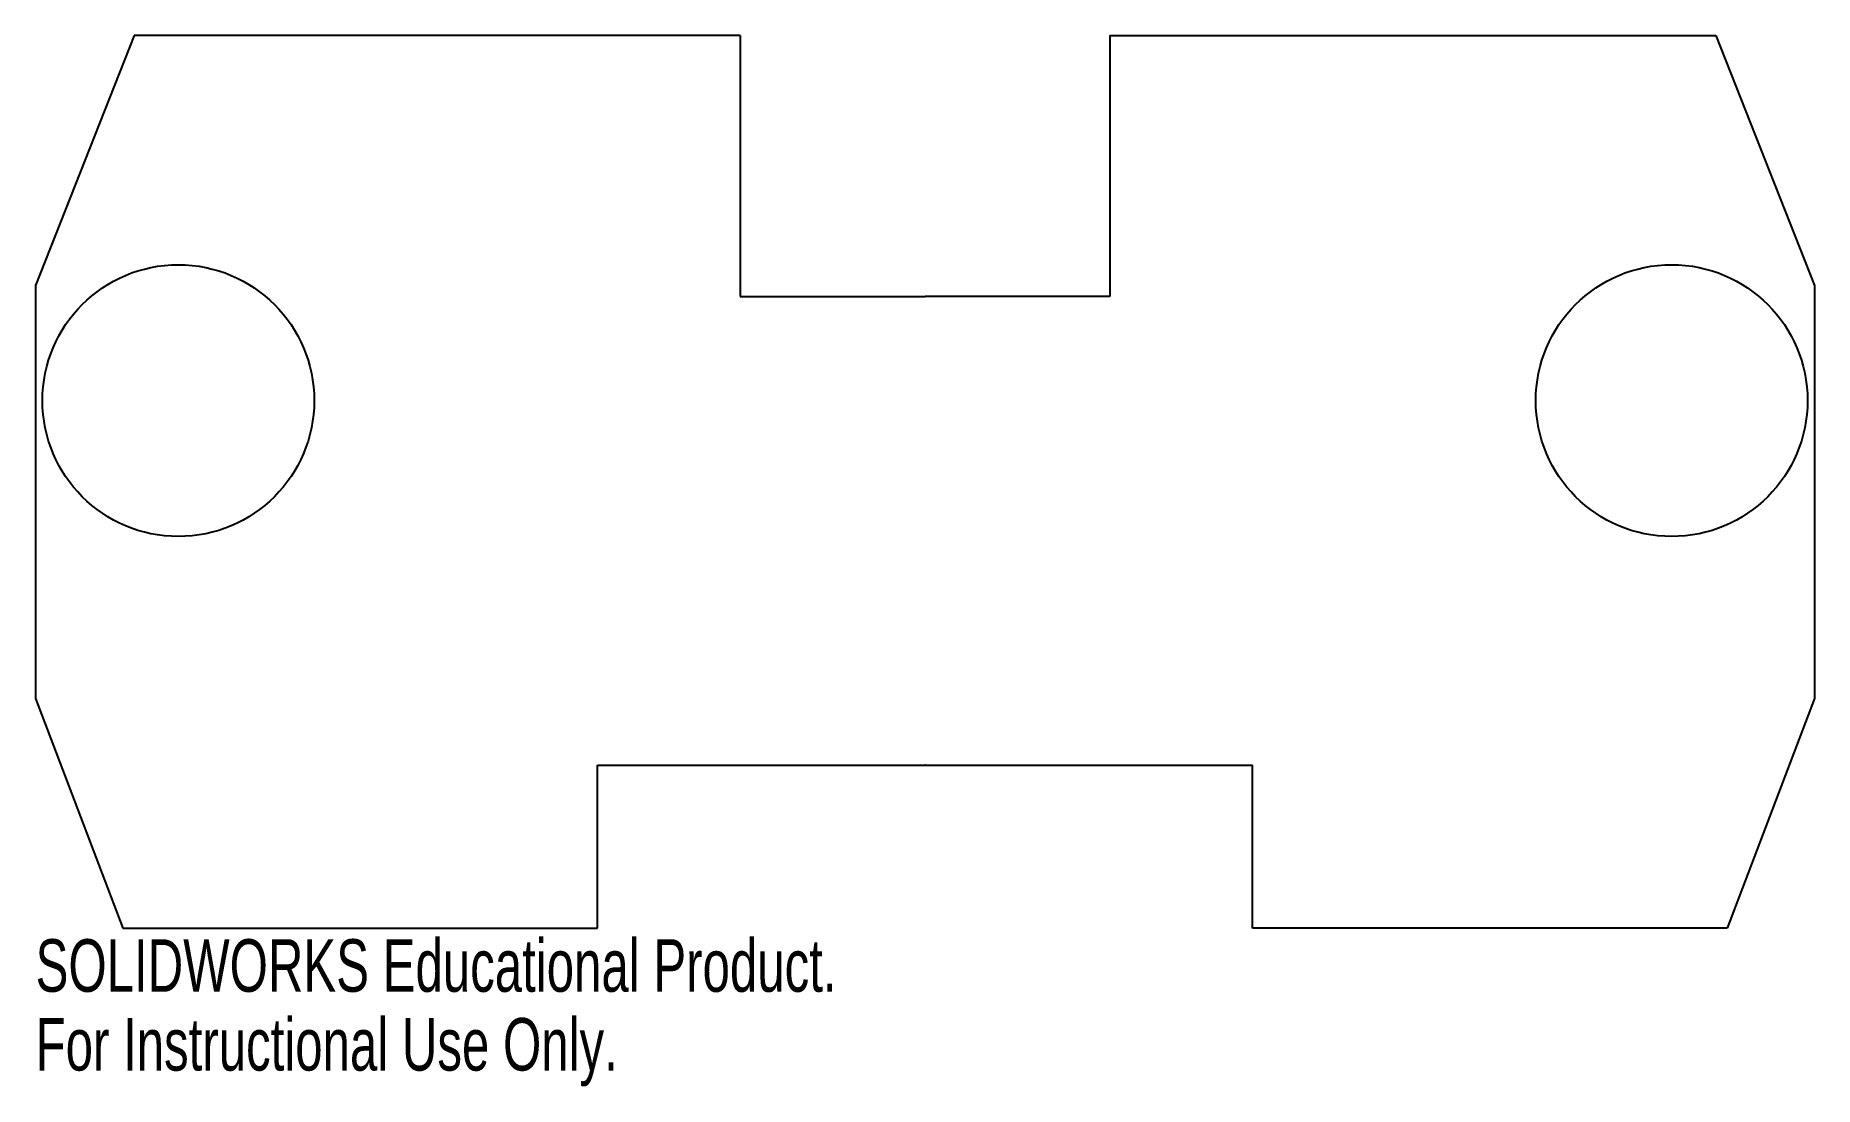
# Model space of a CAD drawing. Header units: millimetres. Extents: x -82 to 82, y -55 to 42.
import ezdxf

# ---------------------------------------------------------------- set-up
doc = ezdxf.new("R2010")
doc.units = ezdxf.units.MM
doc.header["$PDSIZE"] = -1
doc.styles.add('SLDTEXTSTYLE0', font='TXT', dxfattribs={"width": 0.7})

msp = doc.modelspace()

# ---------------------------------------------------------------- linework, layer by layer
at = {"color": 7, "linetype": 'Continuous'}
for p, q in [((-72.75, 42), (-81.82, 19)), ((-17, 42), (-72.75, 42)), ((-17, 42), (-17, 18)), ((17, 42), (17, 18)), ((17, 42), (72.75, 42)), ((72.75, 42), (81.82, 19)), ((-81.82, 19), (-81.82, -19)), ((81.82, 19), (81.82, -19)), ((-17, 18), (0, 18)), ((17, 18), (0, 18)), ((-81.82, -19), (-73.81, -40.11)), ((81.82, -19), (73.81, -40.11)), ((-30.13, -40.11), (-30.13, -25.11)), ((-30.13, -25.11), (30.13, -25.11)), ((30.13, -40.11), (30.13, -25.11)), ((-73.81, -40.11), (-30.13, -40.11)), ((73.81, -40.11), (30.13, -40.11))]:
    msp.add_line(p, q, dxfattribs=at)
for centre in [(-68.69, 8.42), (68.69, 8.42)]:
    msp.add_circle(centre, 12.5, dxfattribs=at)
msp.add_point((0, -25.11), dxfattribs=at)

# ---------------------------------------------------------------- texts
at = {"color": 7, "linetype": 'Continuous', "char_height": 4.8336, "attachment_point": 1, "style": 'SLDTEXTSTYLE0'}
for s, insert in [('SOLIDWORKS Educational Product.', (-81.82, -41.13)), ('For Instructional Use Only.', (-81.82, -48.38))]:
    msp.add_mtext(s, dxfattribs=dict(at, insert=insert))

doc.saveas('drawing.dxf')
